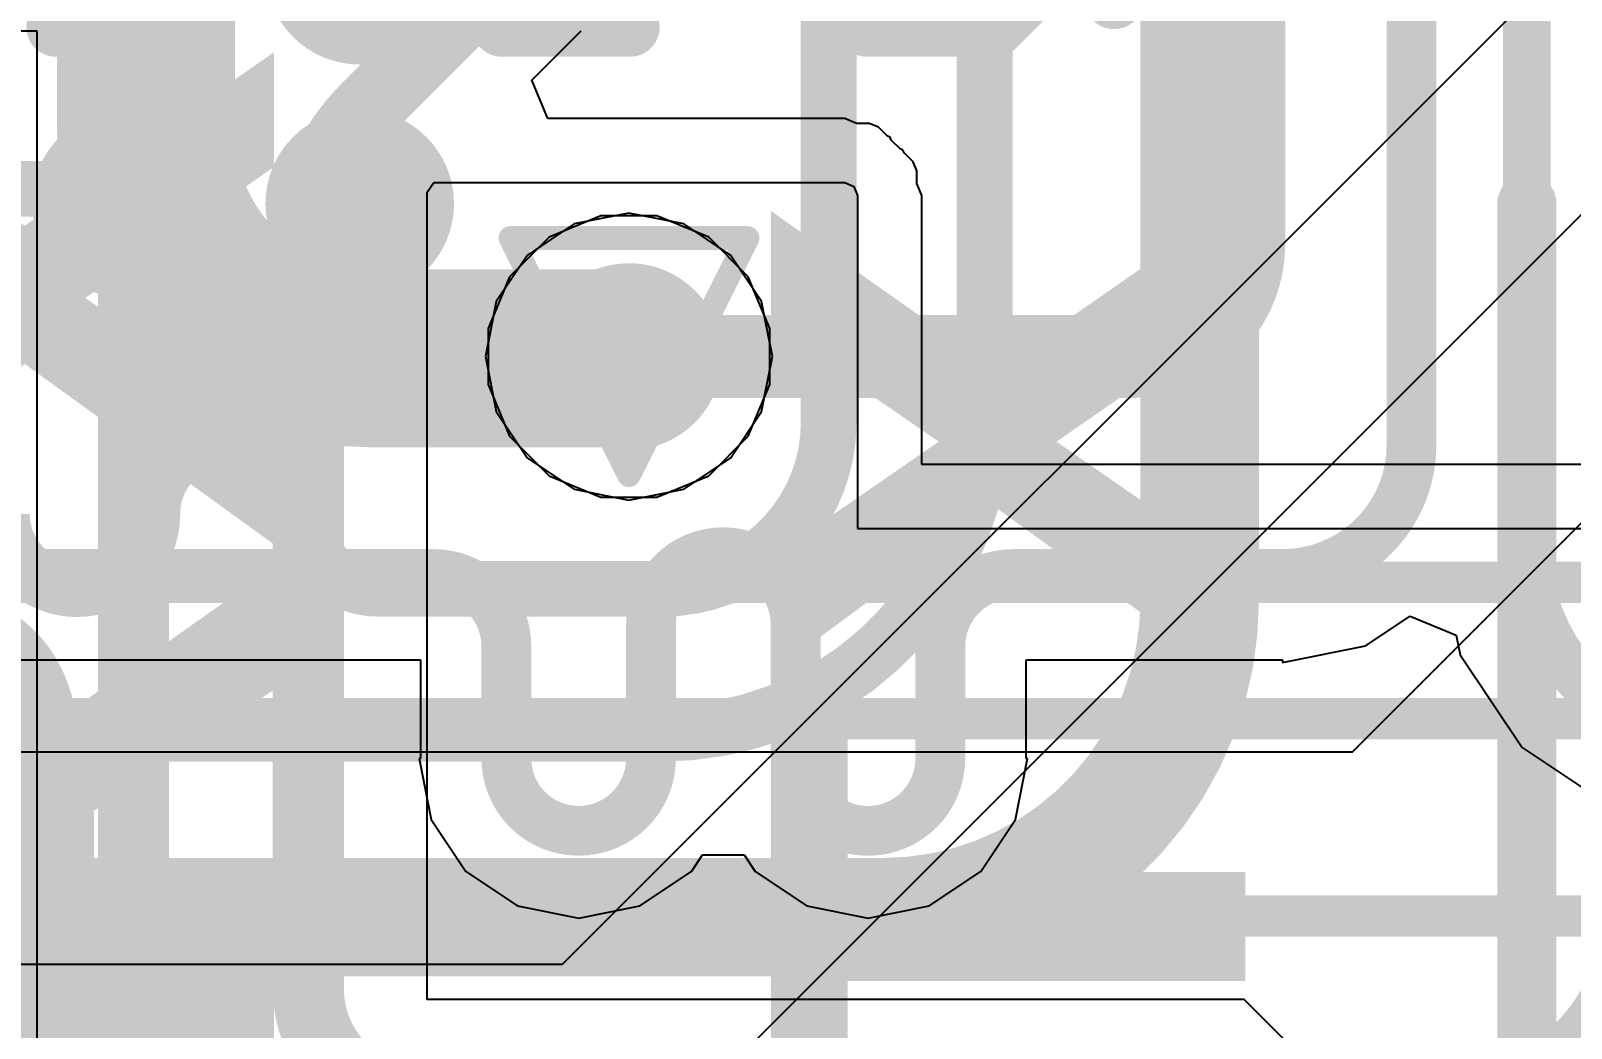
# Model space of a CAD drawing. Header units: inches. Extents: x -6 to 284, y -12 to 154.
# Drawn here: x 59.565 to 62.864, y -9.461 to -7.324 of the extents above; entities that cross this region are included whole.
import ezdxf

# ---------------------------------------------------------------- set-up
doc = ezdxf.new("R2010")
doc.units = ezdxf.units.IN
for name, color, linetype in [('Bottom Layer', 5, 'Continuous'), ('Bottom Overlay', 54, 'Continuous'), ('Bottom Paste', 16, 'Continuous'), ('Bottom Solder', 6, 'Continuous'), ('Drill Drawing', 1, 'Continuous'), ('GND-1', 16, 'Continuous'), ('GND-2', 90, 'Continuous'), ('GND-3', 216, 'Continuous'), ('GND-4', 54, 'Continuous'), ('PWR-1', 156, 'Continuous'), ('PWR-2', 130, 'Continuous'), ('Signal L1', 76, 'Continuous'), ('Signal L2', 6, 'Continuous'), ('Top Layer', 1, 'Continuous'), ('Top Overlay', 2, 'Continuous'), ('Top Paste', 8, 'Continuous'), ('Top Solder', 216, 'Continuous'), ('Via Holes', 16, 'Continuous')]:
    doc.layers.add(name, color=color, linetype=linetype)
doc.styles.add('Arial Black_Bold', font='', dxfattribs={"height": 0.2})
doc.styles.get('Arial Black_Bold').set_extended_font_data('Arial Black', bold=True)

# ---------------------------------------------------------------- blocks, each defined once
blk = doc.blocks.new('FBGA_153_11_5_13__B_131')
at = {"layer": 'Bottom Layer'}
h = blk.add_hatch(color=5, dxfattribs=at)
edge = h.paths.add_edge_path()
edge.add_arc((2.75, -3.25), 0.127, 0, 360)
h = blk.add_hatch(color=5, dxfattribs=at)
edge = h.paths.add_edge_path()
edge.add_arc((3.25, -3.25), 0.127, 0, 360)
at = {"layer": 'Bottom Paste'}
h = blk.add_hatch(color=16, dxfattribs=at)
edge = h.paths.add_edge_path()
edge.add_arc((2.75, -3.25), 0.127, 0, 360)
h = blk.add_hatch(color=16, dxfattribs=at)
edge = h.paths.add_edge_path()
edge.add_arc((3.25, -3.25), 0.127, 0, 360)
at = {"layer": 'Bottom Solder'}
h = blk.add_hatch(color=6, dxfattribs=at)
edge = h.paths.add_edge_path()
edge.add_arc((2.75, -2.75), 0.202, 0, 360)
h = blk.add_hatch(color=6, dxfattribs=at)
edge = h.paths.add_edge_path()
edge.add_arc((3.25, -2.75), 0.202, 0, 360)
h = blk.add_hatch(color=6, dxfattribs=at)
edge = h.paths.add_edge_path()
edge.add_arc((2.75, -3.25), 0.202, 0, 360)
h = blk.add_hatch(color=6, dxfattribs=at)
edge = h.paths.add_edge_path()
edge.add_arc((3.25, -3.25), 0.202, 0, 360)
at = {"layer": 'Bottom Overlay'}
blk.add_lwpolyline([(5.75, -6.5, 0.127, 0.127, 0), (5.75, -3.25, 0.127, 0.127, 0)], format="xyseb", dxfattribs=at)
blk.add_lwpolyline([(5.7183, -3.25, 0.0635, 0.0635, 1), (5.7818, -3.25, 0.0635, 0.0635, 1)], format="xyseb", close=True, dxfattribs=at)
blk = doc.blocks.new('DFN1006_2L__B__D____________258')
at = {"layer": 'Top Layer'}
for points in [[(-0.525, 0.35), (-0.125, 0.35), (-0.125, -0.35), (-0.525, -0.35)], [(0.125, 0.35), (0.525, 0.35), (0.525, -0.35), (0.125, -0.35)]]:
    blk.add_hatch(color=1, dxfattribs=at).paths.add_polyline_path(points)
at = {"layer": 'Top Paste'}
for points in [[(-0.525, 0.35), (-0.125, 0.35), (-0.125, -0.35), (-0.525, -0.35)], [(0.125, 0.35), (0.525, 0.35), (0.525, -0.35), (0.125, -0.35)]]:
    blk.add_hatch(color=8, dxfattribs=at).paths.add_polyline_path(points)
at = {"layer": 'Top Solder'}
for points in [[(-0.5758, 0.4008), (-0.0742, 0.4008), (-0.0742, -0.4008), (-0.5758, -0.4008)], [(0.0742, 0.4008), (0.5758, 0.4008), (0.5758, -0.4008), (0.0742, -0.4008)]]:
    blk.add_hatch(color=216, dxfattribs=at).paths.add_polyline_path(points)
at = {"layer": 'Top Overlay'}
for points in [[(-0.6283, 0.3691, 0.127, 0.127, 0), (-0.5283, 0.4692, 0.127, 0.127, 0)], [(-0.5283, 0.4692, 0.127, 0.127, 0), (-0.4983, 0.4692, 0.127, 0.127, 0)], [(-0.4983, 0.4692, 0.127, 0.127, 0), (-0.254, 0.4692, 0.127, 0.127, 0)], [(0.254, 0.4692, 0.127, 0.127, 0), (0.4984, 0.4692, 0.127, 0.127, 0)], [(0.4984, 0.4692, 0.127, 0.127, 0), (0.5283, 0.4692, 0.127, 0.127, 0)], [(0.5283, 0.4692, 0.127, 0.127, 0), (0.6283, 0.3691, 0.127, 0.127, 0)], [(-0.6283, 0.3691, 0.127, 0.127, 0), (-0.6283, -0.3691, 0.127, 0.127, 0)], [(0.6283, -0.3691, 0.127, 0.127, 0), (0.6283, 0.3691, 0.127, 0.127, 0)], [(-0.783, -0.41, 0.127, 0.127, 0), (-0.783, 0.35, 0.127, 0.127, 0)], [(0.783, -0.41, 0.127, 0.127, 0), (0.783, 0.35, 0.127, 0.127, 0)], [(-0.6283, -0.3691, 0.127, 0.127, 0), (-0.5283, -0.4692, 0.127, 0.127, 0)], [(0.5283, -0.4692, 0.127, 0.127, 0), (0.6283, -0.3691, 0.127, 0.127, 0)], [(-0.5283, -0.4692, 0.127, 0.127, 0), (-0.254, -0.4692, 0.127, 0.127, 0)], [(0.254, -0.4692, 0.127, 0.127, 0), (0.5283, -0.4692, 0.127, 0.127, 0)]]:
    blk.add_lwpolyline(points, format="xyseb", dxfattribs=at)
for points in [[(-0.5601, 0.4692, 0.0635, 0.0635, 1), (-0.4966, 0.4692, 0.0635, 0.0635, 1)], [(-0.5601, 0.4692, 0.0635, 0.0635, 1), (-0.4966, 0.4692, 0.0635, 0.0635, 1)], [(-0.5301, 0.4692, 0.0635, 0.0635, 1), (-0.4666, 0.4692, 0.0635, 0.0635, 1)], [(-0.5301, 0.4692, 0.0635, 0.0635, 1), (-0.4666, 0.4692, 0.0635, 0.0635, 1)], [(-0.2857, 0.4692, 0.0635, 0.0635, 1), (-0.2222, 0.4692, 0.0635, 0.0635, 1)], [(0.2223, 0.4692, 0.0635, 0.0635, 1), (0.2857, 0.4692, 0.0635, 0.0635, 1)], [(0.4666, 0.4692, 0.0635, 0.0635, 1), (0.5301, 0.4692, 0.0635, 0.0635, 1)], [(0.4666, 0.4692, 0.0635, 0.0635, 1), (0.5301, 0.4692, 0.0635, 0.0635, 1)], [(0.4966, 0.4692, 0.0635, 0.0635, 1), (0.5601, 0.4692, 0.0635, 0.0635, 1)], [(0.4966, 0.4692, 0.0635, 0.0635, 1), (0.5601, 0.4692, 0.0635, 0.0635, 1)], [(-0.6601, 0.3691, 0.0635, 0.0635, 1), (-0.5966, 0.3691, 0.0635, 0.0635, 1)], [(-0.6601, 0.3691, 0.0635, 0.0635, 1), (-0.5966, 0.3691, 0.0635, 0.0635, 1)], [(0.5966, 0.3691, 0.0635, 0.0635, 1), (0.6601, 0.3691, 0.0635, 0.0635, 1)], [(0.5966, 0.3691, 0.0635, 0.0635, 1), (0.6601, 0.3691, 0.0635, 0.0635, 1)], [(-0.8147, 0.35, 0.0635, 0.0635, 1), (-0.7512, 0.35, 0.0635, 0.0635, 1)], [(0.7512, 0.35, 0.0635, 0.0635, 1), (0.8147, 0.35, 0.0635, 0.0635, 1)], [(-0.6601, -0.3691, 0.0635, 0.0635, 1), (-0.5966, -0.3691, 0.0635, 0.0635, 1)], [(-0.6601, -0.3691, 0.0635, 0.0635, 1), (-0.5966, -0.3691, 0.0635, 0.0635, 1)], [(0.5966, -0.3691, 0.0635, 0.0635, 1), (0.6601, -0.3691, 0.0635, 0.0635, 1)], [(0.5966, -0.3691, 0.0635, 0.0635, 1), (0.6601, -0.3691, 0.0635, 0.0635, 1)], [(-0.8147, -0.41, 0.0635, 0.0635, 1), (-0.7512, -0.41, 0.0635, 0.0635, 1)], [(0.7512, -0.41, 0.0635, 0.0635, 1), (0.8147, -0.41, 0.0635, 0.0635, 1)], [(-0.5601, -0.4692, 0.0635, 0.0635, 1), (-0.4966, -0.4692, 0.0635, 0.0635, 1)], [(-0.5601, -0.4692, 0.0635, 0.0635, 1), (-0.4966, -0.4692, 0.0635, 0.0635, 1)], [(-0.2857, -0.4692, 0.0635, 0.0635, 1), (-0.2222, -0.4692, 0.0635, 0.0635, 1)], [(0.2223, -0.4692, 0.0635, 0.0635, 1), (0.2857, -0.4692, 0.0635, 0.0635, 1)], [(0.4966, -0.4692, 0.0635, 0.0635, 1), (0.5601, -0.4692, 0.0635, 0.0635, 1)], [(0.4966, -0.4692, 0.0635, 0.0635, 1), (0.5601, -0.4692, 0.0635, 0.0635, 1)]]:
    blk.add_lwpolyline(points, format="xyseb", close=True, dxfattribs=at)
blk = doc.blocks.new('DFN1006_2L__B__D____________259')
at = {"layer": 'Top Layer'}
for points in [[(-0.525, 0.35), (-0.125, 0.35), (-0.125, -0.35), (-0.525, -0.35)], [(0.125, 0.35), (0.525, 0.35), (0.525, -0.35), (0.125, -0.35)]]:
    blk.add_hatch(color=1, dxfattribs=at).paths.add_polyline_path(points)
at = {"layer": 'Top Paste'}
for points in [[(-0.525, 0.35), (-0.125, 0.35), (-0.125, -0.35), (-0.525, -0.35)], [(0.125, 0.35), (0.525, 0.35), (0.525, -0.35), (0.125, -0.35)]]:
    blk.add_hatch(color=8, dxfattribs=at).paths.add_polyline_path(points)
at = {"layer": 'Top Solder'}
for points in [[(-0.5758, 0.4008), (-0.0742, 0.4008), (-0.0742, -0.4008), (-0.5758, -0.4008)], [(0.0742, 0.4008), (0.5758, 0.4008), (0.5758, -0.4008), (0.0742, -0.4008)]]:
    blk.add_hatch(color=216, dxfattribs=at).paths.add_polyline_path(points)
at = {"layer": 'Top Overlay'}
for points in [[(-0.5283, 0.4692, 0.127, 0.127, 0), (-0.6283, 0.3691, 0.127, 0.127, 0)], [(-0.4983, 0.4692, 0.127, 0.127, 0), (-0.5283, 0.4692, 0.127, 0.127, 0)], [(-0.254, 0.4692, 0.127, 0.127, 0), (-0.4983, 0.4692, 0.127, 0.127, 0)], [(0.4983, 0.4692, 0.127, 0.127, 0), (0.254, 0.4692, 0.127, 0.127, 0)], [(0.5283, 0.4692, 0.127, 0.127, 0), (0.4983, 0.4692, 0.127, 0.127, 0)], [(0.6283, 0.3691, 0.127, 0.127, 0), (0.5283, 0.4692, 0.127, 0.127, 0)], [(-0.6283, 0.3691, 0.127, 0.127, 0), (-0.6283, -0.3691, 0.127, 0.127, 0)], [(0.6283, -0.3691, 0.127, 0.127, 0), (0.6283, 0.3691, 0.127, 0.127, 0)], [(-0.783, 0.35, 0.127, 0.127, 0), (-0.783, -0.41, 0.127, 0.127, 0)], [(0.783, 0.35, 0.127, 0.127, 0), (0.783, -0.41, 0.127, 0.127, 0)], [(-0.5283, -0.4692, 0.127, 0.127, 0), (-0.6283, -0.3691, 0.127, 0.127, 0)], [(0.6283, -0.3691, 0.127, 0.127, 0), (0.5283, -0.4692, 0.127, 0.127, 0)], [(-0.254, -0.4692, 0.127, 0.127, 0), (-0.5283, -0.4692, 0.127, 0.127, 0)], [(0.5283, -0.4692, 0.127, 0.127, 0), (0.254, -0.4692, 0.127, 0.127, 0)]]:
    blk.add_lwpolyline(points, format="xyseb", dxfattribs=at)
for points in [[(-0.5601, 0.4692, 0.0635, 0.0635, 1), (-0.4966, 0.4692, 0.0635, 0.0635, 1)], [(-0.5601, 0.4692, 0.0635, 0.0635, 1), (-0.4966, 0.4692, 0.0635, 0.0635, 1)], [(-0.5301, 0.4692, 0.0635, 0.0635, 1), (-0.4666, 0.4692, 0.0635, 0.0635, 1)], [(-0.5301, 0.4692, 0.0635, 0.0635, 1), (-0.4666, 0.4692, 0.0635, 0.0635, 1)], [(-0.2857, 0.4692, 0.0635, 0.0635, 1), (-0.2223, 0.4692, 0.0635, 0.0635, 1)], [(0.2223, 0.4692, 0.0635, 0.0635, 1), (0.2857, 0.4692, 0.0635, 0.0635, 1)], [(0.4666, 0.4692, 0.0635, 0.0635, 1), (0.5301, 0.4692, 0.0635, 0.0635, 1)], [(0.4666, 0.4692, 0.0635, 0.0635, 1), (0.5301, 0.4692, 0.0635, 0.0635, 1)], [(0.4966, 0.4692, 0.0635, 0.0635, 1), (0.5601, 0.4692, 0.0635, 0.0635, 1)], [(0.4966, 0.4692, 0.0635, 0.0635, 1), (0.5601, 0.4692, 0.0635, 0.0635, 1)], [(-0.6601, 0.3691, 0.0635, 0.0635, 1), (-0.5966, 0.3691, 0.0635, 0.0635, 1)], [(-0.6601, 0.3691, 0.0635, 0.0635, 1), (-0.5966, 0.3691, 0.0635, 0.0635, 1)], [(0.5966, 0.3691, 0.0635, 0.0635, 1), (0.6601, 0.3691, 0.0635, 0.0635, 1)], [(0.5966, 0.3691, 0.0635, 0.0635, 1), (0.6601, 0.3691, 0.0635, 0.0635, 1)], [(-0.8147, 0.35, 0.0635, 0.0635, 1), (-0.7512, 0.35, 0.0635, 0.0635, 1)], [(0.7512, 0.35, 0.0635, 0.0635, 1), (0.8147, 0.35, 0.0635, 0.0635, 1)], [(-0.6601, -0.3691, 0.0635, 0.0635, 1), (-0.5966, -0.3691, 0.0635, 0.0635, 1)], [(-0.6601, -0.3691, 0.0635, 0.0635, 1), (-0.5966, -0.3691, 0.0635, 0.0635, 1)], [(0.5966, -0.3691, 0.0635, 0.0635, 1), (0.6601, -0.3691, 0.0635, 0.0635, 1)], [(0.5966, -0.3691, 0.0635, 0.0635, 1), (0.6601, -0.3691, 0.0635, 0.0635, 1)], [(-0.8147, -0.41, 0.0635, 0.0635, 1), (-0.7512, -0.41, 0.0635, 0.0635, 1)], [(0.7512, -0.41, 0.0635, 0.0635, 1), (0.8147, -0.41, 0.0635, 0.0635, 1)], [(-0.5601, -0.4692, 0.0635, 0.0635, 1), (-0.4966, -0.4692, 0.0635, 0.0635, 1)], [(-0.5601, -0.4692, 0.0635, 0.0635, 1), (-0.4966, -0.4692, 0.0635, 0.0635, 1)], [(-0.2857, -0.4692, 0.0635, 0.0635, 1), (-0.2223, -0.4692, 0.0635, 0.0635, 1)], [(0.2223, -0.4692, 0.0635, 0.0635, 1), (0.2857, -0.4692, 0.0635, 0.0635, 1)], [(0.4966, -0.4692, 0.0635, 0.0635, 1), (0.5601, -0.4692, 0.0635, 0.0635, 1)], [(0.4966, -0.4692, 0.0635, 0.0635, 1), (0.5601, -0.4692, 0.0635, 0.0635, 1)]]:
    blk.add_lwpolyline(points, format="xyseb", close=True, dxfattribs=at)

msp = doc.modelspace()

# ---------------------------------------------------------------- hatches: boundary and pattern name
at = {"layer": 'Bottom Layer'}
h = msp.add_hatch(color=5, dxfattribs=at)
edge = h.paths.add_edge_path()
edge.add_arc((60.846, -8.0219), 0.2, 0, 360)
at = {"layer": 'GND-1'}
h = msp.add_hatch(color=16, dxfattribs=at)
edge = h.paths.add_edge_path()
edge.add_arc((60.846, -8.0219), 0.2, 0, 360)
at = {"layer": 'GND-2'}
h = msp.add_hatch(color=90, dxfattribs=at)
edge = h.paths.add_edge_path()
edge.add_arc((60.846, -8.0219), 0.2, 0, 360)
at = {"layer": 'GND-3'}
h = msp.add_hatch(color=216, dxfattribs=at)
edge = h.paths.add_edge_path()
edge.add_arc((60.846, -8.0219), 0.2, 0, 360)
at = {"layer": 'GND-4'}
h = msp.add_hatch(color=54, dxfattribs=at)
edge = h.paths.add_edge_path()
edge.add_arc((60.846, -8.0219), 0.2, 0, 360)
at = {"layer": 'PWR-1'}
h = msp.add_hatch(color=156, dxfattribs=at)
edge = h.paths.add_edge_path()
edge.add_arc((60.846, -8.0219), 0.2, 0, 360)
at = {"layer": 'PWR-2'}
h = msp.add_hatch(color=130, dxfattribs=at)
edge = h.paths.add_edge_path()
edge.add_arc((60.846, -8.0219), 0.2, 0, 360)
at = {"layer": 'Signal L1'}
h = msp.add_hatch(color=76, dxfattribs=at)
edge = h.paths.add_edge_path()
edge.add_arc((60.846, -8.0219), 0.2, 0, 360)
at = {"layer": 'Signal L2'}
h = msp.add_hatch(color=6, dxfattribs=at)
edge = h.paths.add_edge_path()
edge.add_arc((60.846, -8.0219), 0.2, 0, 360)
at = {"layer": 'Top Layer'}
h = msp.add_hatch(color=1, dxfattribs=at)
edge = h.paths.add_edge_path()
edge.add_arc((60.846, -8.0219), 0.2, 0, 360)
at = {"layer": 'Via Holes'}
h = msp.add_hatch(color=7, dxfattribs=at)
edge = h.paths.add_edge_path()
edge.add_arc((60.846, -8.0219), 0.1, 0, 360)

# ---------------------------------------------------------------- linework, layer by layer
at = {"layer": 'Bottom Layer'}
for p, q in [((62.424, -8.6417), (62.5192, -8.5781)), ((62.5192, -8.5781), (62.618, -8.619)), ((62.2459, -8.6772), (62.424, -8.6417)), ((62.618, -8.619), (62.6263, -8.661)), ((55.5509, -8.6717), (60.3992, -8.6717)), ((60.3992, -8.6717), (60.3993, -8.672)), ((60.3993, -8.672), (60.3995, -8.6721)), ((60.3995, -8.6721), (60.3995, -8.8831)), ((61.6969, -8.6721), (61.6971, -8.672)), ((61.6969, -8.8831), (61.6969, -8.6721)), ((61.6971, -8.672), (61.6972, -8.6717)), ((61.6972, -8.6717), (62.2459, -8.6717)), ((62.2459, -8.6717), (62.2459, -8.6772)), ((62.6263, -8.661), (62.759, -8.8596)), ((62.759, -8.8596), (62.9576, -8.9923)), ((60.3995, -8.8831), (60.3965, -8.8831)), ((60.3965, -8.8831), (60.4225, -9.0139)), ((61.6739, -9.0139), (61.6999, -8.8831)), ((61.6999, -8.8831), (61.6969, -8.8831)), ((60.4225, -9.0139), (60.4966, -9.1248)), ((61.5998, -9.1248), (61.6739, -9.0139)), ((60.98, -9.1248), (61.0037, -9.0893)), ((61.0037, -9.0893), (61.0926, -9.0893)), ((61.0926, -9.0893), (61.1163, -9.1248)), ((60.4966, -9.1248), (60.6075, -9.1989)), ((60.8691, -9.1989), (60.98, -9.1248)), ((61.1163, -9.1248), (61.2272, -9.1989)), ((61.4889, -9.1989), (61.5998, -9.1248)), ((60.6075, -9.1989), (60.7383, -9.2249)), ((60.7383, -9.2249), (60.8691, -9.1989)), ((61.2272, -9.1989), (61.3581, -9.2249)), ((61.3581, -9.2249), (61.4889, -9.1989))]:
    msp.add_line(p, q, dxfattribs=at)
for points in [[(62.1628, -7.782, 0.1778, 0.1778, 0), (62.1628, -1.1989, 0.1778, 0.1778, 0)], [(62.5222, -8.2116, 0.1067, 0.1067, 0), (62.5222, -1.7561, 0.1067, 0.1067, 0)], [(62.7693, -8.4267, 0.1016, 0.1016, 0), (62.7693, -6.1775, 0.1016, 0.1016, 0)], [(62.1628, -7.782, 0.1778, 0.1778, -0.414214), (61.9229, -8.0219, 0.1778, 0.1778, 0)], [(60.846, -8.0219, 0.1778, 0.1778, 0), (61.9229, -8.0219, 0.1778, 0.1778, 0)], [(62.5222, -8.2116, 0.1067, 0.1067, -0.414214), (62.2459, -8.4879, 0.1067, 0.1067, 0)], [(63.1919, -8.8493, 0.1016, 0.1016, -0.414214), (62.7693, -8.4267, 0.1016, 0.1016, 0)], [(60.8932, -8.596, 0.1067, 0.1067, -1), (61.2031, -8.596, 0.1067, 0.1067, 0)], [(55.5509, -8.4879, 0.1067, 0.1067, 0), (60.4284, -8.4879, 0.1067, 0.1067, 0)], [(60.4284, -8.4879, 0.1067, 0.1067, -0.414214), (60.5834, -8.6428, 0.1067, 0.1067, 0)], [(61.513, -8.6428, 0.1067, 0.1067, -0.414214), (61.6679, -8.4879, 0.1067, 0.1067, 0)], [(61.6679, -8.4879, 0.1067, 0.1067, 0), (62.2459, -8.4879, 0.1067, 0.1067, 0)], [(60.8932, -8.8831, 0.1067, 0.1067, 0), (60.8932, -8.596, 0.1067, 0.1067, 0)], [(61.2031, -8.8831, 0.1067, 0.1067, 0), (61.2031, -8.596, 0.1067, 0.1067, 0)], [(60.5834, -8.8831, 0.1067, 0.1067, 0), (60.5834, -8.6428, 0.1067, 0.1067, 0)], [(61.513, -8.8831, 0.1067, 0.1067, 0), (61.513, -8.6428, 0.1067, 0.1067, 0)], [(60.8932, -8.8831, 0.1067, 0.1067, -1), (60.5834, -8.8831, 0.1067, 0.1067, 0)], [(61.513, -8.8831, 0.1067, 0.1067, -1), (61.2031, -8.8831, 0.1067, 0.1067, 0)]]:
    msp.add_lwpolyline(points, format="xyseb", dxfattribs=at)
for points in [[(62.1184, -7.782, 0.0889, 0.0889, 1), (62.2073, -7.782, 0.0889, 0.0889, 1)], [(62.1184, -7.782, 0.0889, 0.0889, 1), (62.2073, -7.782, 0.0889, 0.0889, 1)], [(60.8016, -8.0219, 0.0889, 0.0889, 1), (60.8905, -8.0219, 0.0889, 0.0889, 1)], [(61.8784, -8.0219, 0.0889, 0.0889, 1), (61.9673, -8.0219, 0.0889, 0.0889, 1)], [(61.8784, -8.0219, 0.0889, 0.0889, 1), (61.9673, -8.0219, 0.0889, 0.0889, 1)], [(62.4955, -8.2116, 0.0533, 0.0533, 1), (62.5488, -8.2116, 0.0533, 0.0533, 1)], [(62.4955, -8.2116, 0.0533, 0.0533, 1), (62.5488, -8.2116, 0.0533, 0.0533, 1)], [(62.7439, -8.4267, 0.0508, 0.0508, 1), (62.7947, -8.4267, 0.0508, 0.0508, 1)], [(62.7439, -8.4267, 0.0508, 0.0508, 1), (62.7947, -8.4267, 0.0508, 0.0508, 1)], [(60.4018, -8.4879, 0.0533, 0.0533, 1), (60.4551, -8.4879, 0.0533, 0.0533, 1)], [(60.4018, -8.4879, 0.0533, 0.0533, 1), (60.4551, -8.4879, 0.0533, 0.0533, 1)], [(61.6413, -8.4879, 0.0533, 0.0533, 1), (61.6946, -8.4879, 0.0533, 0.0533, 1)], [(61.6413, -8.4879, 0.0533, 0.0533, 1), (61.6946, -8.4879, 0.0533, 0.0533, 1)], [(62.2192, -8.4879, 0.0533, 0.0533, 1), (62.2726, -8.4879, 0.0533, 0.0533, 1)], [(62.2192, -8.4879, 0.0533, 0.0533, 1), (62.2726, -8.4879, 0.0533, 0.0533, 1)], [(60.8666, -8.596, 0.0533, 0.0533, 1), (60.9199, -8.596, 0.0533, 0.0533, 1)], [(60.8666, -8.596, 0.0533, 0.0533, 1), (60.9199, -8.596, 0.0533, 0.0533, 1)], [(61.1765, -8.596, 0.0533, 0.0533, 1), (61.2298, -8.596, 0.0533, 0.0533, 1)], [(61.1765, -8.596, 0.0533, 0.0533, 1), (61.2298, -8.596, 0.0533, 0.0533, 1)], [(60.5567, -8.6428, 0.0533, 0.0533, 1), (60.61, -8.6428, 0.0533, 0.0533, 1)], [(60.5567, -8.6428, 0.0533, 0.0533, 1), (60.61, -8.6428, 0.0533, 0.0533, 1)], [(61.4863, -8.6428, 0.0533, 0.0533, 1), (61.5397, -8.6428, 0.0533, 0.0533, 1)], [(61.4863, -8.6428, 0.0533, 0.0533, 1), (61.5397, -8.6428, 0.0533, 0.0533, 1)], [(60.5567, -8.8831, 0.0533, 0.0533, 1), (60.61, -8.8831, 0.0533, 0.0533, 1)], [(60.5567, -8.8831, 0.0533, 0.0533, 1), (60.61, -8.8831, 0.0533, 0.0533, 1)], [(60.8666, -8.8831, 0.0533, 0.0533, 1), (60.9199, -8.8831, 0.0533, 0.0533, 1)], [(60.8666, -8.8831, 0.0533, 0.0533, 1), (60.9199, -8.8831, 0.0533, 0.0533, 1)], [(61.1765, -8.8831, 0.0533, 0.0533, 1), (61.2298, -8.8831, 0.0533, 0.0533, 1)], [(61.1765, -8.8831, 0.0533, 0.0533, 1), (61.2298, -8.8831, 0.0533, 0.0533, 1)], [(61.4863, -8.8831, 0.0533, 0.0533, 1), (61.5397, -8.8831, 0.0533, 0.0533, 1)], [(61.4863, -8.8831, 0.0533, 0.0533, 1), (61.5397, -8.8831, 0.0533, 0.0533, 1)]]:
    msp.add_lwpolyline(points, format="xyseb", close=True, dxfattribs=at)
at = {"layer": 'Drill Drawing'}
for points in [[(60.592, -7.7679, 0.0508, 0.0508, 0), (61.1, -7.7679, 0.0508, 0.0508, 0)], [(60.592, -7.7679, 0.0508, 0.0508, 0), (60.846, -8.2759, 0.0508, 0.0508, 0)], [(60.846, -8.2759, 0.0508, 0.0508, 0), (61.1, -7.7679, 0.0508, 0.0508, 0)]]:
    msp.add_lwpolyline(points, format="xyseb", dxfattribs=at)
for points in [[(60.5793, -7.7679, 0.0254, 0.0254, 1), (60.6047, -7.7679, 0.0254, 0.0254, 1)], [(60.5793, -7.7679, 0.0254, 0.0254, 1), (60.6047, -7.7679, 0.0254, 0.0254, 1)], [(61.0873, -7.7679, 0.0254, 0.0254, 1), (61.1127, -7.7679, 0.0254, 0.0254, 1)], [(61.0873, -7.7679, 0.0254, 0.0254, 1), (61.1127, -7.7679, 0.0254, 0.0254, 1)], [(60.8333, -8.2759, 0.0254, 0.0254, 1), (60.8587, -8.2759, 0.0254, 0.0254, 1)], [(60.8333, -8.2759, 0.0254, 0.0254, 1), (60.8587, -8.2759, 0.0254, 0.0254, 1)]]:
    msp.add_lwpolyline(points, format="xyseb", close=True, dxfattribs=at)
at = {"layer": 'GND-1'}
for p, q in [((60.786, -7.7203), (60.6752, -7.7662)), ((60.906, -7.7203), (60.786, -7.7203)), ((61.0169, -7.7662), (60.906, -7.7203)), ((60.6752, -7.7662), (60.5904, -7.8511)), ((61.1017, -7.8511), (61.0169, -7.7662)), ((60.5904, -7.8511), (60.5444, -7.9619)), ((61.1476, -7.9619), (61.1017, -7.8511)), ((60.5444, -7.9619), (60.5444, -8.0819)), ((61.1476, -8.0819), (61.1476, -7.9619)), ((60.5444, -8.0819), (60.5904, -8.1927)), ((61.1017, -8.1927), (61.1476, -8.0819)), ((60.5904, -8.1927), (60.6752, -8.2776)), ((61.0169, -8.2776), (61.1017, -8.1927)), ((60.6752, -8.2776), (60.786, -8.3235)), ((60.906, -8.3235), (61.0169, -8.2776)), ((60.786, -8.3235), (60.906, -8.3235))]:
    msp.add_line(p, q, dxfattribs=at)
at = {"layer": 'GND-2'}
for p, q in [((60.786, -7.7203), (60.6752, -7.7662)), ((60.906, -7.7203), (60.786, -7.7203)), ((61.0169, -7.7662), (60.906, -7.7203)), ((60.6752, -7.7662), (60.5904, -7.8511)), ((61.1017, -7.8511), (61.0169, -7.7662)), ((60.5904, -7.8511), (60.5444, -7.9619)), ((61.1476, -7.9619), (61.1017, -7.8511)), ((60.5444, -7.9619), (60.5444, -8.0819)), ((61.1476, -8.0819), (61.1476, -7.9619)), ((60.5444, -8.0819), (60.5904, -8.1927)), ((61.1017, -8.1927), (61.1476, -8.0819)), ((60.5904, -8.1927), (60.6752, -8.2776)), ((61.0169, -8.2776), (61.1017, -8.1927)), ((60.6752, -8.2776), (60.786, -8.3235)), ((60.906, -8.3235), (61.0169, -8.2776)), ((60.786, -8.3235), (60.906, -8.3235))]:
    msp.add_line(p, q, dxfattribs=at)
at = {"layer": 'GND-3'}
for p, q in [((60.786, -7.7203), (60.6752, -7.7662)), ((60.906, -7.7203), (60.786, -7.7203)), ((61.0169, -7.7662), (60.906, -7.7203)), ((60.6752, -7.7662), (60.5904, -7.8511)), ((61.1017, -7.8511), (61.0169, -7.7662)), ((60.5904, -7.8511), (60.5444, -7.9619)), ((61.1476, -7.9619), (61.1017, -7.8511)), ((60.5444, -7.9619), (60.5444, -8.0819)), ((61.1476, -8.0819), (61.1476, -7.9619)), ((60.5444, -8.0819), (60.5904, -8.1927)), ((61.1017, -8.1927), (61.1476, -8.0819)), ((60.5904, -8.1927), (60.6752, -8.2776)), ((61.0169, -8.2776), (61.1017, -8.1927)), ((60.6752, -8.2776), (60.786, -8.3235)), ((60.906, -8.3235), (61.0169, -8.2776)), ((60.786, -8.3235), (60.906, -8.3235))]:
    msp.add_line(p, q, dxfattribs=at)
at = {"layer": 'GND-4'}
for p, q in [((60.786, -7.7203), (60.6752, -7.7662)), ((60.906, -7.7203), (60.786, -7.7203)), ((61.0169, -7.7662), (60.906, -7.7203)), ((60.6752, -7.7662), (60.5904, -7.8511)), ((61.1017, -7.8511), (61.0169, -7.7662)), ((60.5904, -7.8511), (60.5444, -7.9619)), ((61.1476, -7.9619), (61.1017, -7.8511)), ((60.5444, -7.9619), (60.5444, -8.0819)), ((61.1476, -8.0819), (61.1476, -7.9619)), ((60.5444, -8.0819), (60.5904, -8.1927)), ((61.1017, -8.1927), (61.1476, -8.0819)), ((60.5904, -8.1927), (60.6752, -8.2776)), ((61.0169, -8.2776), (61.1017, -8.1927)), ((60.6752, -8.2776), (60.786, -8.3235)), ((60.906, -8.3235), (61.0169, -8.2776)), ((60.786, -8.3235), (60.906, -8.3235))]:
    msp.add_line(p, q, dxfattribs=at)
at = {"layer": 'PWR-1'}
for p, q in [((65.3959, -4.6315), (60.7031, -9.3243)), ((60.9872, -9.6165), (65.6716, -4.9321)), ((60.846, -7.7144), (60.7284, -7.7378)), ((60.9637, -7.7378), (60.846, -7.7144)), ((60.7284, -7.7378), (60.6286, -7.8045)), ((61.0635, -7.8045), (60.9637, -7.7378)), ((60.6286, -7.8045), (60.5619, -7.9042)), ((61.1301, -7.9042), (61.0635, -7.8045)), ((60.5619, -7.9042), (60.5385, -8.0219)), ((61.1535, -8.0219), (61.1301, -7.9042)), ((60.5385, -8.0219), (60.5619, -8.1396)), ((61.1301, -8.1396), (61.1535, -8.0219)), ((60.5619, -8.1396), (60.6286, -8.2393)), ((61.0635, -8.2393), (61.1301, -8.1396)), ((60.6286, -8.2393), (60.7284, -8.306)), ((60.9637, -8.306), (61.0635, -8.2393)), ((60.7284, -8.306), (60.846, -8.3294)), ((60.846, -8.3294), (60.9637, -8.306)), ((60.7031, -9.3243), (38.7523, -9.3245))]:
    msp.add_line(p, q, dxfattribs=at)
at = {"layer": 'PWR-2'}
for p, q in [((62.3956, -8.8689), (62.9802, -8.2843)), ((48.9229, -8.8689), (61.2031, -8.8689)), ((61.2031, -8.8689), (62.3956, -8.8689))]:
    msp.add_line(p, q, dxfattribs=at)
for points in [[(59.8115, -7.5416, 0.381, 0.381, 0), (59.8115, -4.1217, 0.381, 0.381, 0)], [(60.0938, -7.9818, 0.381, 0.381, -0.293171), (59.8115, -7.5416, 0.381, 0.381, 0)], [(60.2958, -8.0259, 0.381, 0.381, -0.107935), (60.0938, -7.9818, 0.381, 0.381, 0)], [(60.2958, -8.0259, 0.381, 0.381, 0), (60.8421, -8.0259, 0.381, 0.381, 0)]]:
    msp.add_lwpolyline(points, format="xyseb", dxfattribs=at)
for points in [[(59.7162, -7.5416, 0.1905, 0.1905, 1), (59.9067, -7.5416, 0.1905, 0.1905, 1)], [(59.7162, -7.5416, 0.1905, 0.1905, 1), (59.9067, -7.5416, 0.1905, 0.1905, 1)], [(59.9986, -7.9818, 0.1905, 0.1905, 1), (60.1891, -7.9818, 0.1905, 0.1905, 1)], [(59.9986, -7.9818, 0.1905, 0.1905, 1), (60.1891, -7.9818, 0.1905, 0.1905, 1)], [(60.2005, -8.0259, 0.1905, 0.1905, 1), (60.391, -8.0259, 0.1905, 0.1905, 1)], [(60.2005, -8.0259, 0.1905, 0.1905, 1), (60.391, -8.0259, 0.1905, 0.1905, 1)], [(60.7468, -8.0259, 0.1905, 0.1905, 1), (60.9373, -8.0259, 0.1905, 0.1905, 1)]]:
    msp.add_lwpolyline(points, format="xyseb", close=True, dxfattribs=at)
at = {"layer": 'Signal L1'}
for points in [[(62.0685, -8.5448, 0.254, 0.254, 0), (62.0685, -1.5031, 0.254, 0.254, 0)], [(61.2738, -8.1636, 0.1194, 0.1194, 0), (61.2738, -1.4736, 0.1194, 0.1194, 0)], [(61.608, -8.1369, 0.1194, 0.1194, 0), (61.608, -1.5733, 0.1194, 0.1194, 0)], [(59.889, -7.4114, 0.1194, 0.1194, 0), (59.889, -7.1167, 0.1194, 0.1194, 0)], [(59.889, -7.4114, 0.1194, 0.1194, -0.414214), (59.638, -7.6624, 0.1194, 0.1194, 0)], [(59.0083, -7.6624, 0.1194, 0.1194, 0), (59.638, -7.6624, 0.1194, 0.1194, 0)], [(61.608, -8.1369, 0.1194, 0.1194, -0.414214), (60.9149, -8.8301, 0.1194, 0.1194, 0)], [(61.2738, -8.1636, 0.1194, 0.1194, -0.414214), (60.9181, -8.5194, 0.1194, 0.1194, 0)], [(59.8252, -8.3581, 0.1194, 0.1194, -1), (60.1478, -8.3581, 0.1194, 0.1194, 0)], [(59.8252, -8.359, 0.1194, 0.1194, -1), (59.5027, -8.359, 0.1194, 0.1194, 0)], [(59.8252, -8.359, 0.1194, 0.1194, 0), (59.8252, -8.3581, 0.1194, 0.1194, 0)], [(60.1478, -8.3581, 0.1194, 0.1194, 0), (60.1478, -8.3581, 0.1194, 0.1194, 0)], [(60.3091, -8.5194, 0.1194, 0.1194, -0.414214), (60.1478, -8.3581, 0.1194, 0.1194, 0)], [(62.0685, -8.5448, 0.254, 0.254, -0.414214), (61.3903, -9.223, 0.254, 0.254, 0)], [(60.3091, -8.5194, 0.1194, 0.1194, 0), (60.9181, -8.5194, 0.1194, 0.1194, 0)], [(55.1108, -8.8301, 0.1194, 0.1194, 0), (60.9149, -8.8301, 0.1194, 0.1194, 0)], [(54.2564, -9.223, 0.254, 0.254, 0), (61.3903, -9.223, 0.254, 0.254, 0)], [(63.2342, -9.2129, 0.1016, 0.1016, -0.414214), (62.5943, -9.8527, 0.1016, 0.1016, 0)], [(62.9802, -9.2129, 0.1016, 0.1016, -0.414214), (62.5943, -9.5987, 0.1016, 0.1016, 0)]]:
    msp.add_lwpolyline(points, format="xyseb", dxfattribs=at)
for points in [[(59.8592, -7.4114, 0.0597, 0.0597, 1), (59.9189, -7.4114, 0.0597, 0.0597, 1)], [(59.8592, -7.4114, 0.0597, 0.0597, 1), (59.9189, -7.4114, 0.0597, 0.0597, 1)], [(59.6082, -7.6624, 0.0597, 0.0597, 1), (59.6679, -7.6624, 0.0597, 0.0597, 1)], [(59.6082, -7.6624, 0.0597, 0.0597, 1), (59.6679, -7.6624, 0.0597, 0.0597, 1)], [(61.5782, -8.1369, 0.0597, 0.0597, 1), (61.6379, -8.1369, 0.0597, 0.0597, 1)], [(61.5782, -8.1369, 0.0597, 0.0597, 1), (61.6379, -8.1369, 0.0597, 0.0597, 1)], [(61.244, -8.1636, 0.0597, 0.0597, 1), (61.3037, -8.1636, 0.0597, 0.0597, 1)], [(61.244, -8.1636, 0.0597, 0.0597, 1), (61.3037, -8.1636, 0.0597, 0.0597, 1)], [(59.7954, -8.3581, 0.0597, 0.0597, 1), (59.8551, -8.3581, 0.0597, 0.0597, 1)], [(59.7954, -8.3581, 0.0597, 0.0597, 1), (59.8551, -8.3581, 0.0597, 0.0597, 1)], [(59.7954, -8.359, 0.0597, 0.0597, 1), (59.8551, -8.359, 0.0597, 0.0597, 1)], [(59.7954, -8.359, 0.0597, 0.0597, 1), (59.8551, -8.359, 0.0597, 0.0597, 1)], [(60.118, -8.3581, 0.0597, 0.0597, 1), (60.1777, -8.3581, 0.0597, 0.0597, 1)], [(60.118, -8.3581, 0.0597, 0.0597, 1), (60.1777, -8.3581, 0.0597, 0.0597, 1)], [(60.118, -8.3581, 0.0597, 0.0597, 1), (60.1777, -8.3581, 0.0597, 0.0597, 1)], [(60.118, -8.3581, 0.0597, 0.0597, 1), (60.1777, -8.3581, 0.0597, 0.0597, 1)], [(62.005, -8.5448, 0.127, 0.127, 1), (62.132, -8.5448, 0.127, 0.127, 1)], [(62.005, -8.5448, 0.127, 0.127, 1), (62.132, -8.5448, 0.127, 0.127, 1)], [(60.2793, -8.5194, 0.0597, 0.0597, 1), (60.3389, -8.5194, 0.0597, 0.0597, 1)], [(60.2793, -8.5194, 0.0597, 0.0597, 1), (60.3389, -8.5194, 0.0597, 0.0597, 1)], [(60.8882, -8.5194, 0.0597, 0.0597, 1), (60.9479, -8.5194, 0.0597, 0.0597, 1)], [(60.8882, -8.5194, 0.0597, 0.0597, 1), (60.9479, -8.5194, 0.0597, 0.0597, 1)], [(60.885, -8.8301, 0.0597, 0.0597, 1), (60.9447, -8.8301, 0.0597, 0.0597, 1)], [(60.885, -8.8301, 0.0597, 0.0597, 1), (60.9447, -8.8301, 0.0597, 0.0597, 1)], [(61.3268, -9.223, 0.127, 0.127, 1), (61.4538, -9.223, 0.127, 0.127, 1)], [(61.3268, -9.223, 0.127, 0.127, 1), (61.4538, -9.223, 0.127, 0.127, 1)]]:
    msp.add_lwpolyline(points, format="xyseb", close=True, dxfattribs=at)
at = {"layer": 'Signal L2'}
for points in [[(50.1037, -8.5057, 0.0889, 0.0889, 0), (63.9049, -8.5057, 0.0889, 0.0889, 0)], [(49.9827, -8.7978, 0.0889, 0.0889, 0), (64.0259, -8.7978, 0.0889, 0.0889, 0)], [(47.4211, -9.2203, 0.0889, 0.0889, 0), (64.1588, -9.2203, 0.0889, 0.0889, 0)]]:
    msp.add_lwpolyline(points, format="xyseb", dxfattribs=at)
at = {"layer": 'Top Layer'}
for p, q in [((59.3627, -7.324), (59.5774, -7.324)), ((59.5774, -7.324), (59.5774, -9.959)), ((60.6383, -7.4297), (60.7439, -7.324)), ((60.6723, -7.5119), (60.6383, -7.4297)), ((61.3083, -7.5119), (60.6723, -7.5119)), ((61.3335, -7.5223), (61.3083, -7.5119)), ((61.3609, -7.5223), (61.3335, -7.5223)), ((61.3802, -7.5303), (61.3609, -7.5223)), ((61.3996, -7.5497), (61.3802, -7.5303)), ((61.3802, -7.5303), (61.3802, -7.5303)), ((61.3802, -7.5303), (61.3802, -7.5303)), ((61.4055, -7.5521), (61.3996, -7.5497)), ((61.4079, -7.558), (61.4055, -7.5521)), ((61.4269, -7.577), (61.4079, -7.558)), ((61.4328, -7.5795), (61.4269, -7.577)), ((61.4353, -7.5854), (61.4328, -7.5795)), ((61.4546, -7.6047), (61.4353, -7.5854)), ((61.4626, -7.6241), (61.4546, -7.6047)), ((61.4546, -7.6047), (61.4546, -7.6047)), ((61.4546, -7.6047), (61.4546, -7.6047)), ((60.414, -7.6699), (60.4278, -7.6493)), ((60.4278, -7.6493), (61.3083, -7.6493)), ((61.3083, -7.6493), (61.3276, -7.6573)), ((61.4626, -7.6514), (61.4626, -7.6241)), ((61.4731, -7.6767), (61.4626, -7.6514)), ((60.414, -9.3992), (60.414, -7.6699)), ((61.3276, -7.6573), (61.3356, -7.6767)), ((61.3356, -7.6767), (61.3356, -8.2532)), ((61.4731, -8.2532), (61.4731, -7.6767)), ((61.3356, -8.2532), (61.3356, -8.3906)), ((66.2565, -8.2532), (61.4731, -8.2532)), ((61.3356, -8.3906), (66.2565, -8.3906)), ((62.1639, -9.3992), (60.414, -9.3992)), ((62.5257, -9.761), (62.1639, -9.3992))]:
    msp.add_line(p, q, dxfattribs=at)
for points in [[(59.7846, -10.1622, 0.1524, 0.1524, 0), (59.7846, -7.1208, 0.1524, 0.1524, 0)], [(60.2828, -7.4922, 0.1524, 0.1524, 0), (60.6541, -7.1208, 0.1524, 0.1524, 0)], [(60.1594, -7.7925, 0.1524, 0.1524, -0.199996), (60.2828, -7.4922, 0.1524, 0.1524, 0)], [(60.1594, -9.3776, 0.1524, 0.1524, 0), (60.1594, -7.7925, 0.1524, 0.1524, 0)], [(60.3983, -9.6165, 0.1524, 0.1524, -0.414214), (60.1594, -9.3776, 0.1524, 0.1524, 0)]]:
    msp.add_lwpolyline(points, format="xyseb", dxfattribs=at)
for points in [[(60.2447, -7.4922, 0.0762, 0.0762, 1), (60.3209, -7.4922, 0.0762, 0.0762, 1)], [(60.2447, -7.4922, 0.0762, 0.0762, 1), (60.3209, -7.4922, 0.0762, 0.0762, 1)], [(60.1213, -7.7925, 0.0762, 0.0762, 1), (60.1975, -7.7925, 0.0762, 0.0762, 1)], [(60.1213, -7.7925, 0.0762, 0.0762, 1), (60.1975, -7.7925, 0.0762, 0.0762, 1)], [(60.1213, -9.3776, 0.0762, 0.0762, 1), (60.1975, -9.3776, 0.0762, 0.0762, 1)], [(60.1213, -9.3776, 0.0762, 0.0762, 1), (60.1975, -9.3776, 0.0762, 0.0762, 1)]]:
    msp.add_lwpolyline(points, format="xyseb", close=True, dxfattribs=at)

# ---------------------------------------------------------------- block references
for name, p in [('FBGA_153_11_5_13__B_131', (57.0193, -4.4444)), ('DFN1006_2L__B__D____________258', (61.1021, -6.847))]:
    msp.add_blockref(name, p)
at = {"rotation": 180}
msp.add_blockref('DFN1006_2L__B__D____________259', (59.3647, -6.847), dxfattribs=at)

# ---------------------------------------------------------------- texts
at = {"layer": 'Top Overlay', "style": 'Arial Black_Bold'}
for s, p in [('RX', (60.086, -9.6121)), ('TX', (62.1664, -9.7391))]:
    msp.add_text(s, height=1.016, rotation=90, dxfattribs=at).set_placement(p)

doc.saveas('drawing.dxf')
